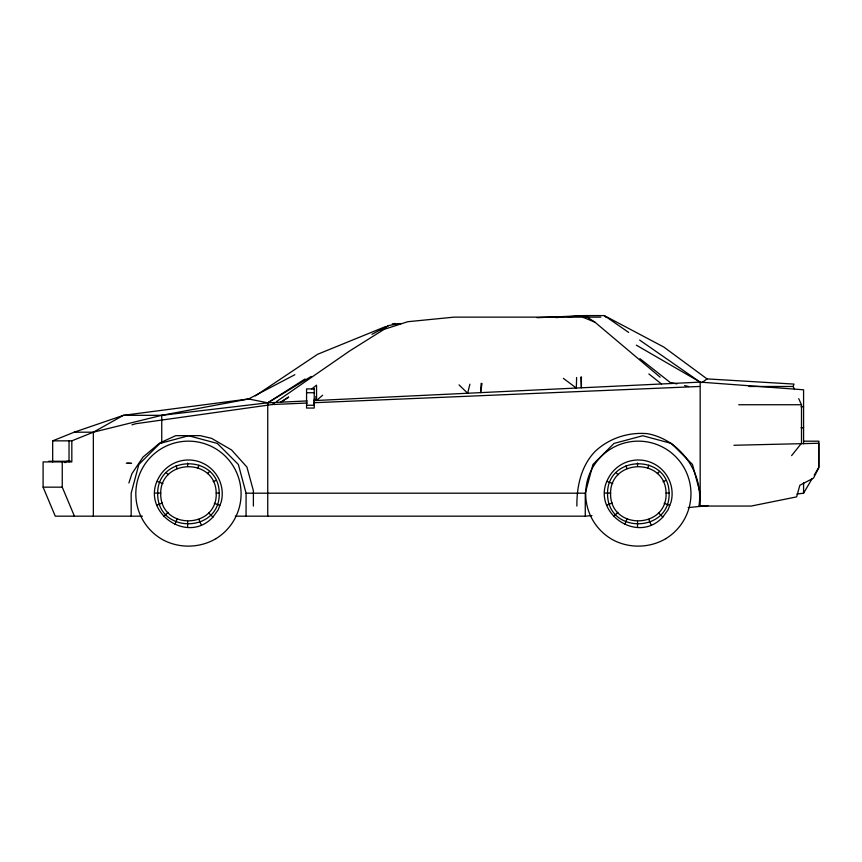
<?xml version="1.0" encoding="UTF-8"?>
<svg xmlns="http://www.w3.org/2000/svg" width="862" height="862" viewBox="0 0 862 862"><rect width="100%" height="100%" fill="white"/><g stroke="black" fill="none" stroke-linecap="round" stroke-linejoin="round"><path stroke-width="1.29" d="M314.231 404.224L314.296 399.095M576.624 377.481L576.312 388.051L563.382 378.375M576.883 506.08C576.678 486.373 581.139 465.685 595.33 451.214C609.229 438.208 628.592 431.916 647.491 433.683C680.215 439.631 704.125 473.119 698.953 506.048L751.233 506.048L796.639 496.878L799.828 485.284L813.556 478.076L818.684 468.012L818.684 443.262L733.939 445.266M481.168 383.299L480.587 392.63L482.009 383.439M216.211 493.064C217.526 529.085 161.28 530.561 160.698 494.519C159.384 458.487 215.64 457.011 216.211 493.064L219.228 492.978C218.582 453.024 156.237 454.662 157.692 494.594C158.328 534.548 220.683 532.921 219.228 492.978M666.078 493.064C667.393 529.085 611.147 530.561 610.565 494.519C609.262 458.487 665.507 457.011 666.078 493.064L669.095 492.978C668.449 453.024 606.105 454.662 607.559 494.594C608.206 534.548 670.55 532.921 669.095 492.978M469.898 384.193L467.624 393.244L459.047 384.883M235.272 516.176L585.266 516.176L585.266 493.193L592.959 464.467L613.992 443.434L642.718 435.741L671.444 443.434L692.466 464.467L700.17 493.193M128.891 482.989L131.908 473.712L143.06 457.022L159.879 442.939L175.773 435.655L200.221 435.655L211.567 438.338L231.566 449.964L246.941 467.085L253.385 490.737L253.385 506.08M794.268 388.924L793.159 386.488L794.01 384.086L707.034 378.903L663.762 347.009L607.236 317.141M174.889 524.462L177.141 518.935M197.861 467.915L198.993 465.146M624.767 524.462L627.008 518.935M647.739 467.915L648.86 465.146M796.951 494.055L803.578 493.193L812.241 478.496M814.234 475.102L818.9 467.193L818.9 441.182L803.578 441.182M212.957 517.038L218.151 509.905L221.308 501.673A33.78 33.78 0 0 0 158.77 477.667C139.719 511.08 187.076 545.484 212.957 517.038L208.593 512.901M662.835 517.038L668.018 509.905L671.175 501.673A33.78 33.78 0 0 0 608.637 477.667C589.597 511.08 636.953 545.484 662.835 517.038L658.46 512.901M583.714 317.582L585.266 315.589L604.413 315.589L628.624 332.42M791.596 455.632L801.498 443.262L801.498 404.741L798.718 398.653M163.769 516.521L168.036 512.319M207.483 473.583L209.638 471.46M613.636 516.521L617.914 512.319M657.35 473.583L659.516 471.46M322.647 395.249L316.548 400.474L314.63 398.944M311.753 388.988L316.548 385.152L316.548 400.474L315.858 396.552M64.941 462.732L66.783 461.267L70.749 461.385M701.84 382.674L707.034 378.903M131.972 424.847L135.787 423.716L272.23 404.537L274.396 403.028M276.573 401.53L349.757 350.899L384.053 329.37L407.726 321.72L454.015 317.141L600.814 317.141M288.576 396.951L280.753 402.188L288.608 397.35M400.798 323.638L398.115 323.681L395.884 325.179L398.115 323.681L400.798 323.573M255.346 395.884L317.582 354.293L385.896 326.45M305.008 379L267.748 402.813L161.754 415.322L123.449 415.322L74.197 432.196L52.679 440.848L52.679 461.913M380.638 330.652L388.546 325.599L398.115 323.681M311.204 376.435L267.748 402.813L248.601 398.977L123.449 415.322L93.344 432.196L71.826 440.848L52.679 440.848M294.858 374.722L248.601 398.977L161.754 415.322L93.344 432.196L74.197 432.196M371.942 334.305L388.546 325.599M213.205 481.686L215.931 480.468M663.072 481.686L665.798 480.468M156.862 505.164L162.422 502.988M606.729 505.164L612.289 502.988M392.285 323.843L395.087 323.465M688.145 507.599L708.122 505.563M585.266 516.176L591.946 515.616M555.882 317.604L558.554 317.421M567.907 316.785L585.266 315.589L588.746 317.604M307.26 400.916L267.748 402.813L267.748 516.176M313.897 400.604L700.17 382.125L803.578 389.786L803.578 443.79M537.145 317.679L585.266 315.589L587.367 317.248M272.23 404.537L307.368 403.017M313.887 402.726L699.491 386.478M748.949 386.478L793.159 386.488M306.57 392.738L314.231 392.738M738.756 404.741L801.498 404.741M306.57 405.248L314.231 405.248M801.024 406.756L803.578 406.756M801.024 427.832L803.578 427.832M48.638 461.267L70.318 461.267M71.826 440.848L71.826 461.913L43.1 461.913L43.1 487.159L62.247 487.159L74.423 516.176M154.858 493.064L160.849 493.064M131.164 516.176L131.164 493.193L138.857 464.467L159.89 443.434L188.616 435.741L217.343 443.434L238.365 464.467L246.069 493.193L585.266 493.193M604.725 493.064L610.727 493.064M142.392 516.176L55.276 516.176L43.1 487.159M126.261 463.185L131.541 463.357L127.511 463.206M671.595 382.771L676.81 383.913M684.633 385.626L688.555 386.488M607.193 481.427L612.763 483.56M664.171 503.289L669.731 505.423M157.326 481.427L162.896 483.56M214.293 503.289L219.864 505.423M582.712 317.141L594.931 322.183L660.141 377.179M636.328 345.156L700.17 382.125L700.17 506.597M587.302 317.141L594.931 322.183M639.636 340.059L700.17 382.125M639.938 358.657L671.476 383.493M648.86 373.957L661.51 383.967M615.996 472.602L618.183 474.682M166.129 472.602L168.316 474.682M604.413 315.589L606.309 317.507M625.92 465.911L627.083 468.659M648.73 519.29L651.079 524.775M176.042 465.911L177.216 468.659M198.863 519.29L201.212 524.775M580.891 377.071L581.397 387.803L581.397 377.05M803.578 482.795L803.578 493.193M637.524 463.023L637.524 466.04M637.524 521.381L637.524 527.382M246.069 493.193L246.069 516.176M187.647 463.023L187.647 466.04M187.647 521.381L187.647 527.382M161.754 415.322L161.754 442.939M93.344 432.196L93.344 516.176M69.035 440.848L69.035 461.913M62.247 461.913L62.247 487.159M215.963 538.664C199.995 548.081 179.781 548.62 163.338 540.043A52.636 52.636 0 0 1 147.262 461.019A52.636 52.636 0 0 1 227.88 458.907A52.636 52.636 0 0 1 215.963 538.664M665.83 538.664C649.862 548.081 629.648 548.62 613.216 540.043A52.636 52.636 0 0 1 597.129 461.019A52.636 52.636 0 0 1 677.747 458.907A52.636 52.636 0 0 1 665.83 538.664M314.231 388.902L306.57 388.902L306.57 408.06L314.231 408.06L314.231 388.902"/></g></svg>
